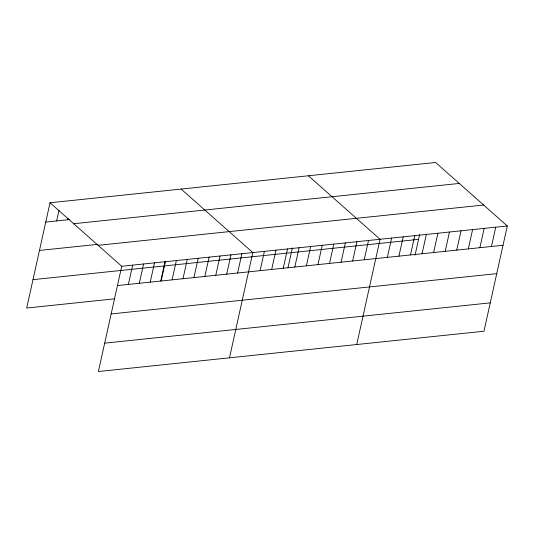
<?xml version="1.0" encoding="UTF-8"?>
<svg xmlns="http://www.w3.org/2000/svg" width="534" height="534" viewBox="0 0 534 534"><rect width="100%" height="100%" fill="white"/><g stroke="black" fill="none" stroke-linecap="round" stroke-linejoin="round"><path stroke-width="0.8" d="M50.036 202.773L121.732 266.272L98.396 371.524L483.964 331.227L507.3 225.975L435.604 162.476L50.036 202.773L26.7 308.025L114.096 298.886M56.677 220.929L58.994 210.476M67.604 219.788L67.958 218.179M128.374 284.428L132.652 265.131M139.301 283.287L143.579 263.99M150.228 282.146L154.5 262.848M160.761 280.931L165.16 261.086M161.148 281.004L165.427 261.707M172.075 279.863L176.353 260.565M182.995 278.721L187.274 259.424M193.922 277.58L198.201 258.282M204.849 276.438L209.128 257.141M215.769 275.297L220.048 256M226.696 274.156L230.975 254.858M237.623 273.014L241.902 253.717M229.493 357.82L252.822 252.575L181.126 189.069M260.111 270.665L264.39 251.36M271.679 269.45L275.958 250.152M283.247 268.242L287.526 248.944M288 267.627L292.398 247.789M294.815 267.033L299.093 247.736M306.382 265.825L310.661 246.528M317.95 264.617L322.229 245.32M329.518 263.409L333.79 244.111M341.079 262.201L345.358 242.903M352.647 260.993L356.926 241.695M364.215 259.784L368.493 240.487M356.725 344.523L380.061 239.272L308.365 175.773M387.35 257.361L391.629 238.064M398.918 256.153L403.197 236.856M410.486 254.945L414.764 235.648M415.065 255.118L419.637 234.493M422.054 253.737L426.332 234.439M433.621 252.529L437.9 233.231M445.189 251.32L449.461 232.023M456.75 250.112L461.029 230.815M468.318 248.904L472.597 229.607M479.886 247.696L484.164 228.398M491.454 246.488L495.732 227.184M45.757 222.071L69.947 219.541M73.692 223.726L459.267 183.436M39.469 250.433L97.989 244.318M98.069 245.32L483.637 205.023M121.732 266.272L507.3 225.975M32.988 279.656L418.556 239.365M117.453 285.57L503.021 245.273M111.165 313.932L496.733 273.642M104.684 343.155L490.252 302.865"/></g></svg>
